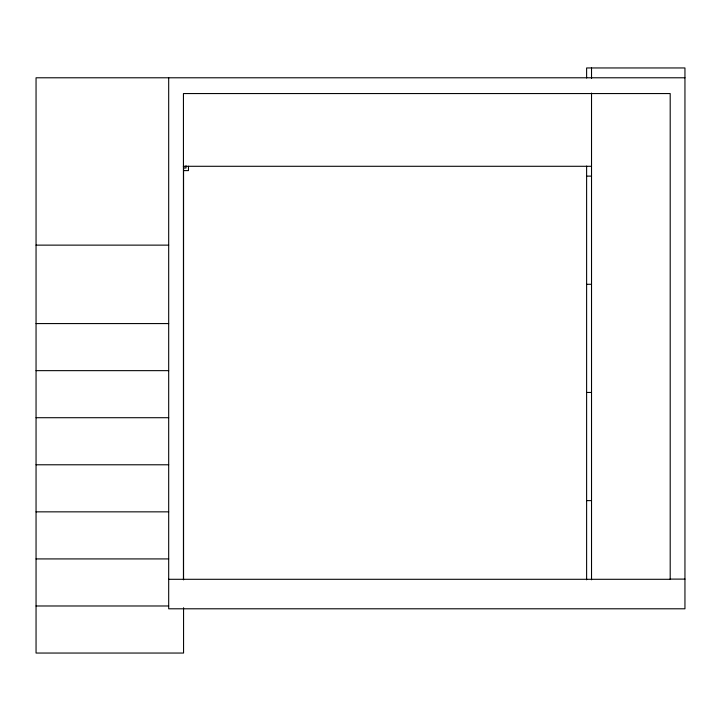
<?xml version="1.0" encoding="UTF-8"?>
<svg xmlns="http://www.w3.org/2000/svg" width="721" height="721" viewBox="0 0 721 721"><rect width="100%" height="100%" fill="white"/><g stroke="black" fill="none" stroke-linecap="round" stroke-linejoin="round"><path stroke-width="1.08" d="M684.95 77.787L36.05 77.787L36.05 653.046L183.558 653.046L183.558 607.731M183.323 166.29L591.031 166.29M183.558 167.993L186.009 167.993L186.009 165.794M183.558 170.607L188.469 170.607L188.469 166.254M586.615 176.122L591.526 176.122M36.05 245.131L168.687 245.131M586.615 284.29L591.526 284.29M36.05 323.576L168.687 323.576M36.05 370.648L168.687 370.648M586.615 392.458L591.526 392.458M36.05 417.711L168.687 417.711M36.05 464.784L168.687 464.784M586.615 500.626L591.526 500.626M36.05 511.847L168.687 511.847M36.05 558.919L168.687 558.919M670.197 579.107L684.95 579.107M168.687 579.296L670.197 579.296M36.05 605.982L168.687 605.982M670.197 579.531L670.197 93.559L183.44 93.559L183.44 579.531M591.526 67.954L591.526 78.481M591.526 93.072L591.526 579.801M586.615 77.985L586.615 67.954L684.95 67.954L684.95 608.794L168.687 608.794L168.687 77.787M586.615 166.082L586.615 579.801M183.558 165.83L183.558 579.873"/></g></svg>
